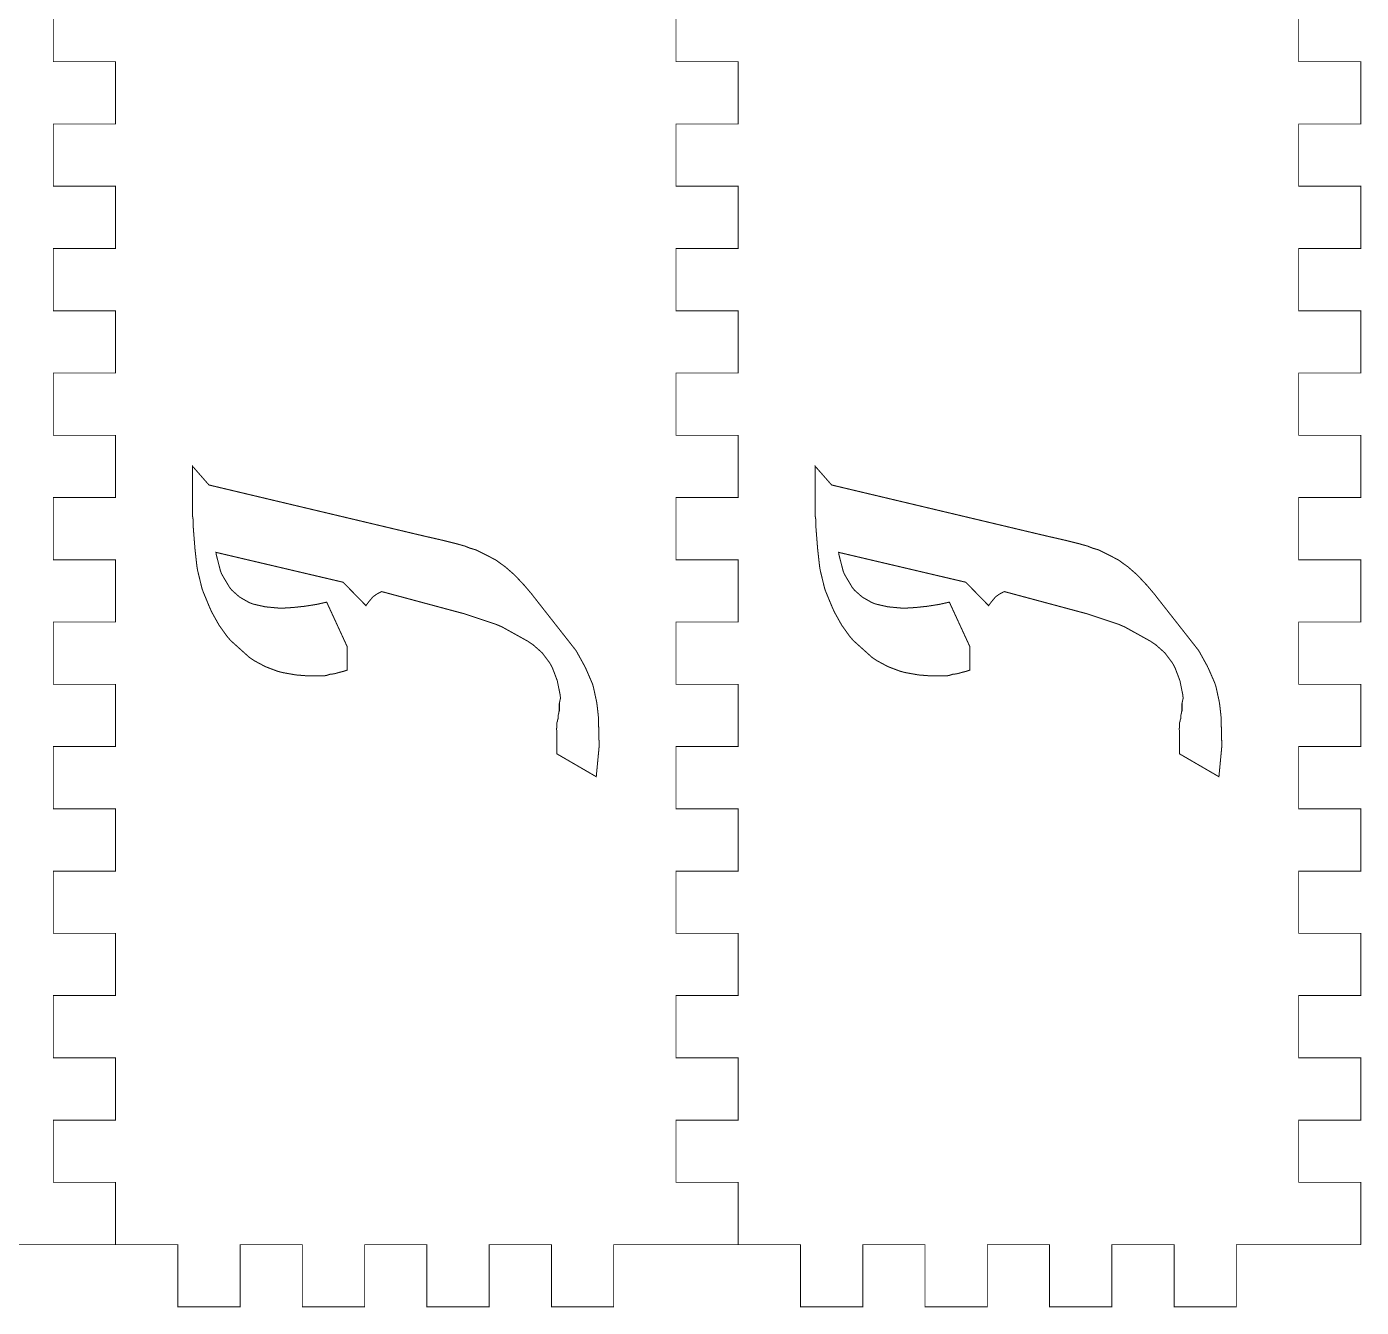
# Model space of a CAD drawing. Extents: x 0.5 to 11, y 0.7 to 11.5.
# Drawn here: x 5.64 to 11, y 0.75 to 5.89 of the extents above; entities that cross this region are included whole.
import ezdxf

# ---------------------------------------------------------------- set-up
doc = ezdxf.new("R2010")
doc.units = 0
doc.layers.get('0').update_dxf_attribs({"linetype": 'CONTINUOUS'})

msp = doc.modelspace()

# ---------------------------------------------------------------- linework, layer by layer
at = {"color": 0, "const_width": 0.00347}
for points in [[(5.75, 6), (5.75, 5.75), (6, 5.75), (6, 5.5), (5.75, 5.5), (5.75, 5.25), (6, 5.25), (6, 5), (5.75, 5), (5.75, 4.75), (6, 4.75), (6, 4.5), (5.75, 4.5), (5.75, 4.25), (6, 4.25), (6, 4), (5.75, 4), (5.75, 3.75), (6, 3.75), (6, 3.5), (5.75, 3.5), (5.75, 3.25), (6, 3.25), (6, 3), (5.75, 3), (5.75, 2.75), (6, 2.75), (6, 2.5), (5.75, 2.5), (5.75, 2.25), (6, 2.25), (6, 2), (5.75, 2), (5.75, 1.75), (6, 1.75), (6, 1.5), (5.75, 1.5), (5.75, 1.25), (6, 1.25), (6, 1)], [(8.25, 6), (8.25, 5.75), (8.5, 5.75), (8.5, 5.5), (8.25, 5.5), (8.25, 5.25), (8.5, 5.25), (8.5, 5), (8.25, 5), (8.25, 4.75), (8.5, 4.75), (8.5, 4.5), (8.25, 4.5), (8.25, 4.25), (8.5, 4.25), (8.5, 4), (8.25, 4), (8.25, 3.75), (8.5, 3.75), (8.5, 3.5), (8.25, 3.5), (8.25, 3.25), (8.5, 3.25), (8.5, 3), (8.25, 3), (8.25, 2.75), (8.5, 2.75), (8.5, 2.5), (8.25, 2.5), (8.25, 2.25), (8.5, 2.25), (8.5, 2), (8.25, 2), (8.25, 1.75), (8.5, 1.75), (8.5, 1.5), (8.25, 1.5), (8.25, 1.25), (8.5, 1.25), (8.5, 1)], [(11, 1), (11, 1.25), (10.75, 1.25), (10.75, 1.5), (11, 1.5), (11, 1.75), (10.75, 1.75), (10.75, 2), (11, 2), (11, 2.25), (10.75, 2.25), (10.75, 2.5), (11, 2.5), (11, 2.75), (10.75, 2.75), (10.75, 3), (11, 3), (11, 3.25), (10.75, 3.25), (10.75, 3.5), (11, 3.5), (11, 3.75), (10.75, 3.75), (10.75, 4), (11, 4), (11, 4.25), (10.75, 4.25), (10.75, 4.5), (11, 4.5), (11, 4.75), (10.75, 4.75), (10.75, 5), (11, 5), (11, 5.25), (10.75, 5.25), (10.75, 5.5), (11, 5.5), (11, 5.75), (10.75, 5.75), (10.75, 6)], [(5.5, 1), (5.75, 1), (5.75, 1), (6, 1)], [(6, 1), (6.25, 1), (6.25, 0.75), (6.5, 0.75), (6.5, 1), (6.75, 1), (6.75, 0.75), (7, 0.75), (7, 1), (7.25, 1), (7.25, 0.75), (7.5, 0.75), (7.5, 1), (7.75, 1), (7.75, 0.75), (8, 0.75), (8, 1), (8.25, 1), (8.25, 1), (8.5, 1)], [(8.5, 1), (8.75, 1), (8.75, 0.75), (9, 0.75), (9, 1), (9.25, 1), (9.25, 0.75), (9.5, 0.75), (9.5, 1), (9.75, 1), (9.75, 0.75), (10, 0.75), (10, 1), (10.25, 1), (10.25, 0.75), (10.5, 0.75), (10.5, 1), (10.75, 1), (10.75, 1), (11, 1)]]:
    msp.add_lwpolyline(points, dxfattribs=at)
at = {"color": 0, "const_width": 0.00408}
for points in [[(6.84776, 3.57986), (6.84776, 3.57986), (6.93012, 3.4011), (6.93012, 3.30697), (6.92893, 3.30658), (6.9171, 3.30274), (6.91596, 3.30236), (6.91439, 3.30197), (6.89876, 3.29801), (6.89725, 3.29764), (6.89606, 3.29725), (6.88222, 3.29329), (6.88069, 3.29292), (6.87913, 3.29253), (6.86621, 3.29058), (6.86193, 3.29058), (6.86074, 3.29021), (6.8489, 3.28624), (6.84776, 3.28581), (6.84619, 3.28543), (6.83333, 3.28347), (6.82904, 3.28347), (6.82487, 3.28347), (6.8156, 3.28347), (6.8125, 3.28347), (6.80778, 3.28347), (6.79719, 3.28347), (6.79372, 3.28347), (6.77621, 3.28347), (6.72368, 3.28765), (6.66976, 3.29731), (6.65956, 3.30003), (6.64936, 3.30279), (6.60081, 3.32118), (6.55528, 3.34581), (6.54665, 3.35167), (6.53842, 3.35715), (6.46203, 3.42583), (6.45503, 3.43403), (6.44792, 3.44228), (6.41547, 3.48757), (6.38715, 3.53836), (6.38211, 3.54932), (6.3789, 3.55599), (6.35135, 3.62267), (6.34901, 3.62929), (6.34668, 3.63633), (6.32904, 3.70893), (6.3279, 3.71636), (6.32671, 3.72342), (6.31885, 3.79394), (6.31847, 3.801), (6.31771, 3.80849), (6.31179, 3.88297), (6.31142, 3.8904), (6.31142, 3.89458), (6.31142, 3.90386), (6.31142, 3.90696), (6.31142, 3.91168), (6.3094, 3.92415), (6.30903, 3.92567), (6.30903, 3.92985), (6.30903, 3.93913), (6.30903, 3.94222), (6.30903, 3.94694), (6.30903, 3.95751), (6.30903, 3.96099), (6.30903, 4.05512), (6.30903, 4.06396), (6.30903, 4.08382), (6.30903, 4.09044), (6.30903, 4.09928), (6.30903, 4.11914), (6.30903, 4.12571), (6.375, 4.0504), (7.21707, 3.85042), (7.2206, 3.84967), (7.25396, 3.84179), (7.25711, 3.84099), (7.25982, 3.8406), (7.28538, 3.83469), (7.28776, 3.83388), (7.29047, 3.8335), (7.31597, 3.82775), (7.31836, 3.82693), (7.32069, 3.82656), (7.34412, 3.82064), (7.34651, 3.81988), (7.34885, 3.8195), (7.37239, 3.81358), (7.37472, 3.81278), (7.37706, 3.81201), (7.39871, 3.80615), (7.40072, 3.80572), (7.40261, 3.80496), (7.42219, 3.79704), (7.42415, 3.79622), (7.42611, 3.79585), (7.44569, 3.7901), (7.44764, 3.78928), (7.45117, 3.78771), (7.48649, 3.77007), (7.49001, 3.76807), (7.49354, 3.76654), (7.52686, 3.74892), (7.53, 3.74696), (7.53153, 3.74582), (7.54731, 3.734), (7.54889, 3.73281), (7.5504, 3.73204), (7.56407, 3.72217), (7.56526, 3.72097), (7.56679, 3.71983), (7.58257, 3.70617), (7.58415, 3.70458), (7.58572, 3.70344), (7.60135, 3.68961), (7.60292, 3.68804), (7.60562, 3.68533), (7.63504, 3.65397), (7.63818, 3.65039), (7.64133, 3.64729), (7.67269, 3.61019), (7.67583, 3.60585), (7.84765, 3.38693), (7.85113, 3.38146), (7.88249, 3.32465), (7.88525, 3.31874), (7.88835, 3.31287), (7.9139, 3.25407), (7.91585, 3.24821), (7.91775, 3.24235), (7.93153, 3.17958), (7.93235, 3.1729), (7.93349, 3.16667), (7.93929, 3.11313), (7.93929, 3.09526), (7.94168, 3.00108), (7.93001, 2.8789), (7.77235, 2.97054), (7.77235, 3.06472), (7.77192, 3.06511), (7.77001, 3.06836), (7.77001, 3.06944), (7.77001, 3.07124), (7.77192, 3.07579), (7.77235, 3.07656), (7.77235, 3.07769), (7.77235, 3.08029), (7.77235, 3.08111), (7.77235, 3.0829), (7.77235, 3.08692), (7.77235, 3.08822), (7.77235, 3.09), (7.77235, 3.09397), (7.77235, 3.09526), (7.77235, 3.09706), (7.77431, 3.10161), (7.77474, 3.10238), (7.77474, 3.10357), (7.77474, 3.10622), (7.77474, 3.1071), (7.77513, 3.10786), (7.77707, 3.11257), (7.77707, 3.11415), (7.77707, 3.11649), (7.77707, 3.12175), (7.77707, 3.12349), (7.77707, 3.12586), (7.77903, 3.13217), (7.77946, 3.13292), (7.77946, 3.13411), (7.77946, 3.13678), (7.77946, 3.13764), (7.77946, 3.13883), (7.78136, 3.14199), (7.78179, 3.14236), (7.78179, 3.14356), (7.78179, 3.14621), (7.78179, 3.14708), (7.78179, 3.14828), (7.78179, 3.15093), (7.78179, 3.15181), (7.78179, 3.15711), (7.78179, 3.169), (7.78179, 3.1729), (7.78217, 3.17486), (7.78603, 3.19249), (7.7864, 3.19401), (7.78521, 3.2066), (7.77349, 3.26471), (7.75385, 3.31646), (7.74875, 3.32585), (7.74365, 3.33529), (7.71289, 3.37642), (7.67507, 3.40978), (7.6665, 3.41525), (7.65707, 3.42193), (7.55122, 3.48074), (7.53944, 3.48583), (7.52729, 3.49094), (7.39785, 3.53401), (7.38417, 3.53749), (7.0689, 3.62224), (7.06694, 3.62185), (7.05126, 3.61399), (7.05013, 3.61279), (7.04856, 3.61203), (7.03478, 3.60232), (7.03364, 3.60113), (7.03244, 3.59999), (7.02072, 3.58615), (7.01958, 3.58458), (7.01839, 3.58344), (7.00657, 3.56776), (7.00543, 3.56581), (6.91363, 3.65989), (6.40321, 3.77983), (6.40397, 3.7724), (6.42156, 3.70378), (6.42432, 3.69749), (6.42665, 3.69162), (6.45801, 3.63872), (6.46197, 3.634), (6.46707, 3.62776), (6.49783, 3.60047), (6.53569, 3.57872), (6.54432, 3.57514), (6.55294, 3.57206), (6.6014, 3.56108), (6.65213, 3.55637), (6.66906, 3.55637), (6.68078, 3.55637), (6.71213, 3.55838), (6.7161, 3.55875), (6.71957, 3.55914), (6.75678, 3.5631), (6.76069, 3.56347), (6.7646, 3.56424), (6.80186, 3.57004), (6.80539, 3.57042), (6.80892, 3.57124), (6.84424, 3.5791), (6.84776, 3.57986), (6.84776, 3.57986)], [(9.34776, 3.57986), (9.34776, 3.57986), (9.43012, 3.4011), (9.43012, 3.30697), (9.42893, 3.30658), (9.4171, 3.30274), (9.41596, 3.30236), (9.41439, 3.30197), (9.39876, 3.29801), (9.39725, 3.29764), (9.39606, 3.29725), (9.38222, 3.29329), (9.38069, 3.29292), (9.37913, 3.29253), (9.36621, 3.29058), (9.36193, 3.29058), (9.36074, 3.29021), (9.3489, 3.28624), (9.34776, 3.28581), (9.34619, 3.28543), (9.33333, 3.28347), (9.32904, 3.28347), (9.32487, 3.28347), (9.3156, 3.28347), (9.3125, 3.28347), (9.30778, 3.28347), (9.29719, 3.28347), (9.29372, 3.28347), (9.27621, 3.28347), (9.22368, 3.28765), (9.16976, 3.29731), (9.15956, 3.30003), (9.14936, 3.30279), (9.10081, 3.32118), (9.05528, 3.34581), (9.04665, 3.35167), (9.03842, 3.35715), (8.96203, 3.42583), (8.95503, 3.43403), (8.94792, 3.44228), (8.91547, 3.48757), (8.88715, 3.53836), (8.88211, 3.54932), (8.8789, 3.55599), (8.85135, 3.62267), (8.84901, 3.62929), (8.84668, 3.63633), (8.82904, 3.70893), (8.8279, 3.71636), (8.82671, 3.72342), (8.81885, 3.79394), (8.81847, 3.801), (8.81771, 3.80849), (8.81179, 3.88297), (8.81142, 3.8904), (8.81142, 3.89458), (8.81142, 3.90386), (8.81142, 3.90696), (8.81142, 3.91168), (8.8094, 3.92415), (8.80903, 3.92567), (8.80903, 3.92985), (8.80903, 3.93913), (8.80903, 3.94222), (8.80903, 3.94694), (8.80903, 3.95751), (8.80903, 3.96099), (8.80903, 4.05512), (8.80903, 4.06396), (8.80903, 4.08382), (8.80903, 4.09044), (8.80903, 4.09928), (8.80903, 4.11914), (8.80903, 4.12571), (8.875, 4.0504), (9.71707, 3.85042), (9.7206, 3.84967), (9.75396, 3.84179), (9.75711, 3.84099), (9.75982, 3.8406), (9.78538, 3.83469), (9.78776, 3.83388), (9.79047, 3.8335), (9.81597, 3.82775), (9.81836, 3.82693), (9.82069, 3.82656), (9.84412, 3.82064), (9.84651, 3.81988), (9.84885, 3.8195), (9.87239, 3.81358), (9.87472, 3.81278), (9.87706, 3.81201), (9.89871, 3.80615), (9.90072, 3.80572), (9.90261, 3.80496), (9.92219, 3.79704), (9.92415, 3.79622), (9.92611, 3.79585), (9.94569, 3.7901), (9.94764, 3.78928), (9.95117, 3.78771), (9.98649, 3.77007), (9.99001, 3.76807), (9.99354, 3.76654), (10.0269, 3.74892), (10.03, 3.74696), (10.0315, 3.74582), (10.0473, 3.734), (10.0489, 3.73281), (10.0504, 3.73204), (10.0641, 3.72217), (10.0653, 3.72097), (10.0668, 3.71983), (10.0826, 3.70617), (10.0842, 3.70458), (10.0857, 3.70344), (10.1013, 3.68961), (10.1029, 3.68804), (10.1056, 3.68533), (10.135, 3.65397), (10.1382, 3.65039), (10.1413, 3.64729), (10.1727, 3.61019), (10.1758, 3.60585), (10.3477, 3.38693), (10.3511, 3.38146), (10.3825, 3.32465), (10.3852, 3.31874), (10.3883, 3.31287), (10.4139, 3.25407), (10.4158, 3.24821), (10.4178, 3.24235), (10.4315, 3.17958), (10.4323, 3.1729), (10.4335, 3.16667), (10.4393, 3.11313), (10.4393, 3.09526), (10.4417, 3.00108), (10.43, 2.8789), (10.2723, 2.97054), (10.2723, 3.06472), (10.2719, 3.06511), (10.27, 3.06836), (10.27, 3.06944), (10.27, 3.07124), (10.2719, 3.07579), (10.2723, 3.07656), (10.2723, 3.07769), (10.2723, 3.08029), (10.2723, 3.08111), (10.2723, 3.0829), (10.2723, 3.08692), (10.2723, 3.08822), (10.2723, 3.09), (10.2723, 3.09397), (10.2723, 3.09526), (10.2723, 3.09706), (10.2743, 3.10161), (10.2747, 3.10238), (10.2747, 3.10357), (10.2747, 3.10622), (10.2747, 3.1071), (10.2751, 3.10786), (10.2771, 3.11257), (10.2771, 3.11415), (10.2771, 3.11649), (10.2771, 3.12175), (10.2771, 3.12349), (10.2771, 3.12586), (10.279, 3.13217), (10.2795, 3.13292), (10.2795, 3.13411), (10.2795, 3.13678), (10.2795, 3.13764), (10.2795, 3.13883), (10.2814, 3.14199), (10.2818, 3.14236), (10.2818, 3.14356), (10.2818, 3.14621), (10.2818, 3.14708), (10.2818, 3.14828), (10.2818, 3.15093), (10.2818, 3.15181), (10.2818, 3.15711), (10.2818, 3.169), (10.2818, 3.1729), (10.2822, 3.17486), (10.286, 3.19249), (10.2864, 3.19401), (10.2852, 3.2066), (10.2735, 3.26471), (10.2538, 3.31646), (10.2487, 3.32585), (10.2437, 3.33529), (10.2129, 3.37642), (10.1751, 3.40978), (10.1665, 3.41525), (10.1571, 3.42193), (10.0512, 3.48074), (10.0394, 3.48583), (10.0273, 3.49094), (9.89785, 3.53401), (9.88417, 3.53749), (9.5689, 3.62224), (9.56694, 3.62185), (9.55126, 3.61399), (9.55013, 3.61279), (9.54856, 3.61203), (9.53478, 3.60232), (9.53364, 3.60113), (9.53244, 3.59999), (9.52072, 3.58615), (9.51958, 3.58458), (9.51839, 3.58344), (9.50657, 3.56776), (9.50543, 3.56581), (9.41363, 3.65989), (8.90321, 3.77983), (8.90397, 3.7724), (8.92156, 3.70378), (8.92432, 3.69749), (8.92665, 3.69162), (8.95801, 3.63872), (8.96197, 3.634), (8.96707, 3.62776), (8.99783, 3.60047), (9.03569, 3.57872), (9.04432, 3.57514), (9.05294, 3.57206), (9.1014, 3.56108), (9.15213, 3.55637), (9.16906, 3.55637), (9.18078, 3.55637), (9.21213, 3.55838), (9.2161, 3.55875), (9.21957, 3.55914), (9.25678, 3.5631), (9.26069, 3.56347), (9.2646, 3.56424), (9.30186, 3.57004), (9.30539, 3.57042), (9.30892, 3.57124), (9.34424, 3.5791), (9.34776, 3.57986), (9.34776, 3.57986)]]:
    msp.add_lwpolyline(points, close=True, dxfattribs=at)

doc.saveas('drawing.dxf')
